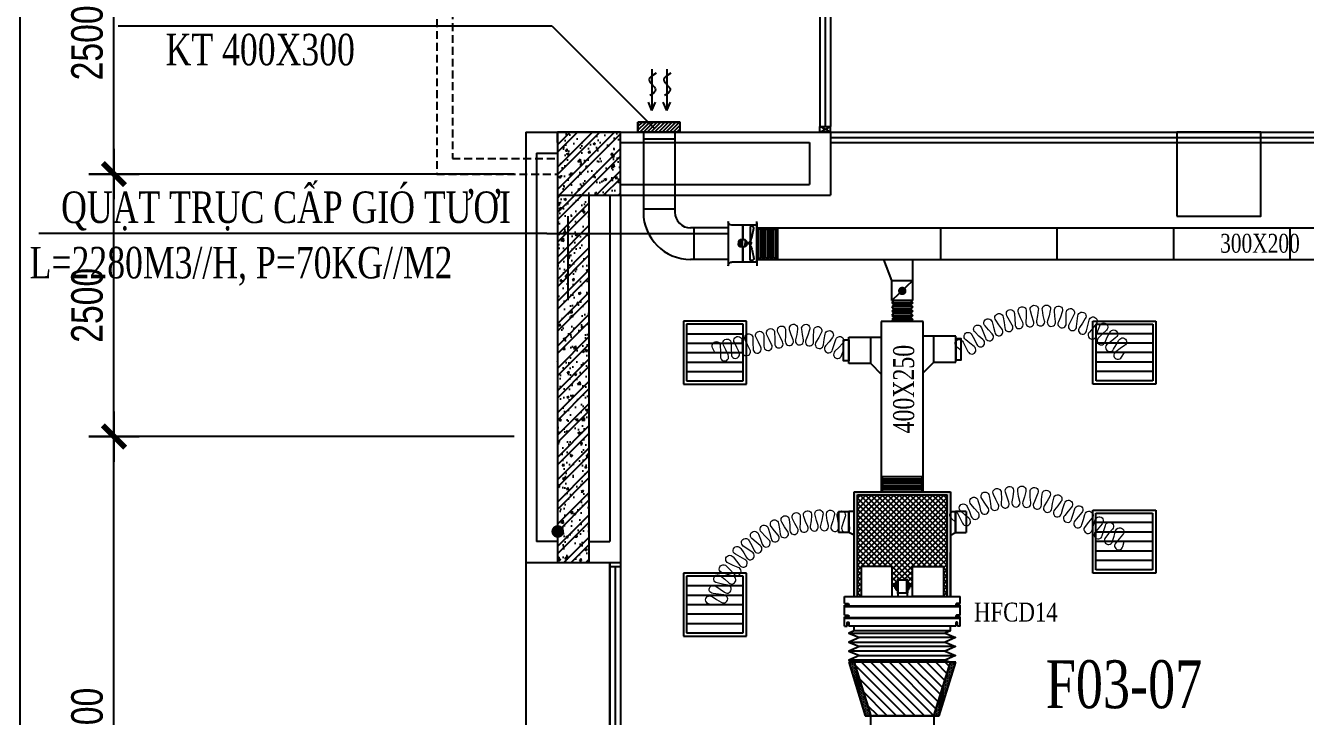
# Model space of a CAD drawing. Header units: metres. Extents: x 352651 to 1421851, y -87441 to -24441.
# Drawn here: x 540112 to 552302, y -61741 to -55160 of the extents above; entities that cross this region are included whole.
import ezdxf
from ezdxf.enums import TextEntityAlignment as Align

# ---------------------------------------------------------------- set-up
doc = ezdxf.new("R2010")
doc.units = ezdxf.units.M
doc.header["$LTSCALE"] = 300
doc.header["$MEASUREMENT"] = 0
doc.header["$PDMODE"] = 2
doc.linetypes.add('DASHED2', pattern=[0.375, 0.25, -0.125])
doc.layers.get('0').update_dxf_attribs({"linetype": 'CONTINUOUS'})
doc.layers.get('Defpoints').update_dxf_attribs({"linetype": 'CONTINUOUS'})
for name, color, linetype in [('100', 2, 'CONTINUOUS'), ('bat noi mem', 4, 'CONTINUOUS'), ('CUA', 8, 'CONTINUOUS'), ('CUAGIO', 2, 'CONTINUOUS'), ('dien', 2, 'CONTINUOUS'), ('DIM', 1, 'CONTINUOUS'), ('HATCH', 145, 'CONTINUOUS'), ('KHUAT', 8, 'DASHED2'), ('KT', 1, 'CONTINUOUS'), ('NOITHAT', 145, 'CONTINUOUS'), ('THAY', 9, 'CONTINUOUS'), ('thiet bi', 11, 'CONTINUOUS'), ('TUONG', 7, 'CONTINUOUS'), ('vach', 6, 'CONTINUOUS')]:
    doc.layers.add(name, color=color, linetype=linetype)
doc.layers.add('noi mem', color=5, linetype='BATTING', lineweight=0)
doc.styles.add('20', font='vntimeh.shx', dxfattribs={"width": 0.75, "bigfont": 'vns.shx'})
doc.styles.add('CHUKICHTHUOC', font='vnshx.shx', dxfattribs={"width": 0.8, "height": 300, "bigfont": '@extfont2.shx'})
doc.styles.add('PHU', font='vntimeh.shx', dxfattribs={"width": 0.8})
doc.styles.add('ROMANS', font='romans.shx', dxfattribs={"width": 0.75, "bigfont": 'romancvn.shx'})
doc.styles.add('VNCC-RMD', font='vntimeh.shx', dxfattribs={"width": 0.75, "height": 300, "bigfont": 'vns.shx'})
doc.linetypes.add('BATTING', pattern='A,0.0001,-0.1,[134,ltypeshp.shx,S=0.1,R=0,X=-0.1,Y=0],-0.2,[134,ltypeshp.shx,S=0.1,R=180,X=0.1,Y=0],-0.1', length=0.4001)
doc.dimstyles.new('150', dxfattribs={"dimscale": 150, "dimtxt": 2, "dimasz": 0.1, "dimexe": 1, "dimexo": 0, "dimgap": 0.7, "dimtad": 1, "dimdec": 0, "dimzin": 0, "dimdsep": 46, "dimtxsty": 'CHUKICHTHUOC', "dimblk": 'ARR', "dimcen": 0, "dimdle": 1, "dimclrd": 3, "dimclre": 3, "dimclrt": 3, "dimadec": 0, "dimazin": 0, "dimtfac": 1, "dimtdec": 0, "dimtix": 1, "dimtmove": 2, "dimatfit": 3, "dimldrblk": 'ARR', "dimfxl": 1, "dimtolj": 1, "dimtzin": 0, "dimarcsym": 0})
pattern_1 = [(180, (1104130.694, -3778.461), (-6.25, 12.5), [0, -12.5])]

# ---------------------------------------------------------------- blocks, each defined once
blk = doc.blocks.new('ARR')
at = {"color": 1}
for p, q in [((0, -16), (0, 16)), ((-16, 0), (16, 0))]:
    blk.add_line(p, q, dxfattribs=at)
at = {"color": 3, "const_width": 3.6}
blk.add_lwpolyline([(-7.07, -7.07), (7.07, 7.07)], dxfattribs=at)
blk = doc.blocks.new('*D73')
at = {"layer": 'Defpoints', "color": 0, "ltscale": 1.5, "transparency": 16777216}
for p in [(540060, -34575), (544764, -34575), (544764, -75575)]:
    blk.add_point(p, dxfattribs=at)
at = {"layer": 'DIM', "color": 3, "lineweight": -2, "ltscale": 1.5, "transparency": 16777216}
for p, q in [((544764, -34575), (539910, -34575)), ((540060, -75560), (540060, -34590)), ((544764, -75575), (539910, -75575))]:
    blk.add_line(p, q, dxfattribs=at)
at = {"layer": 'DIM', "color": 3, "lineweight": -2, "ltscale": 1.5, "transparency": 16777216, "xscale": 15, "yscale": 15, "zscale": 15}
for p, rotation in [((540060, -34575), 90), ((540060, -75575), 270)]:
    blk.add_blockref('ARR', p, dxfattribs=dict(at, rotation=rotation))
at = {"layer": 'DIM', "color": 3, "ltscale": 1.5, "transparency": 16777216, "insert": (539623, -55382), "char_height": 300, "attachment_point": 5, "rotation": 90, "style": 'CHUKICHTHUOC'}
blk.add_mtext('\\A1;41000', dxfattribs=at)
blk = doc.blocks.new('*D86')
at = {"layer": 'Defpoints', "color": 0, "ltscale": 1.5, "transparency": 16777216}
for p in [(540953, -54075), (544764, -54075), (544764, -56575)]:
    blk.add_point(p, dxfattribs=at)
at = {"layer": 'DIM', "color": 3, "lineweight": -2, "ltscale": 1.5, "transparency": 16777216}
for p, q in [((544764, -54075), (540803, -54075)), ((540953, -56560), (540953, -54090)), ((544764, -56575), (540803, -56575))]:
    blk.add_line(p, q, dxfattribs=at)
at = {"layer": 'DIM', "color": 3, "lineweight": -2, "ltscale": 1.5, "transparency": 16777216, "xscale": 15, "yscale": 15, "zscale": 15}
for p, rotation in [((540953, -54075), 90), ((540953, -56575), 270)]:
    blk.add_blockref('ARR', p, dxfattribs=dict(at, rotation=rotation))
at = {"layer": 'DIM', "color": 3, "ltscale": 1.5, "transparency": 16777216, "insert": (540698, -55325), "char_height": 300, "attachment_point": 5, "rotation": 90, "style": 'CHUKICHTHUOC'}
blk.add_mtext('\\A1;2500', dxfattribs=at)
blk = doc.blocks.new('*D88')
at = {"layer": 'Defpoints', "color": 0, "ltscale": 1.5, "transparency": 16777216}
for p in [(540953, -59075), (544764, -59075), (544764, -64575)]:
    blk.add_point(p, dxfattribs=at)
at = {"layer": 'DIM', "color": 3, "lineweight": -2, "ltscale": 1.5, "transparency": 16777216}
for p, q in [((544764, -59075), (540803, -59075)), ((540953, -64560), (540953, -59090)), ((544764, -64575), (540803, -64575))]:
    blk.add_line(p, q, dxfattribs=at)
at = {"layer": 'DIM', "color": 3, "lineweight": -2, "ltscale": 1.5, "transparency": 16777216, "xscale": 15, "yscale": 15, "zscale": 15}
for p, rotation in [((540953, -59075), 90), ((540953, -64575), 270)]:
    blk.add_blockref('ARR', p, dxfattribs=dict(at, rotation=rotation))
at = {"layer": 'DIM', "color": 3, "ltscale": 1.5, "transparency": 16777216, "insert": (540698, -61825), "char_height": 300, "attachment_point": 5, "rotation": 90, "style": 'CHUKICHTHUOC'}
blk.add_mtext('\\A1;5500', dxfattribs=at)
blk = doc.blocks.new('*D89')
at = {"layer": 'Defpoints', "color": 0, "ltscale": 1.5, "transparency": 16777216}
for p in [(540953, -56575), (544764, -56575), (544764, -59075)]:
    blk.add_point(p, dxfattribs=at)
at = {"layer": 'DIM', "color": 3, "lineweight": -2, "ltscale": 1.5, "transparency": 16777216}
for p, q in [((544764, -56575), (540803, -56575)), ((540953, -59060), (540953, -56590)), ((544764, -59075), (540803, -59075))]:
    blk.add_line(p, q, dxfattribs=at)
at = {"layer": 'DIM', "color": 3, "lineweight": -2, "ltscale": 1.5, "transparency": 16777216, "xscale": 15, "yscale": 15, "zscale": 15}
for p, rotation in [((540953, -56575), 90), ((540953, -59075), 270)]:
    blk.add_blockref('ARR', p, dxfattribs=dict(at, rotation=rotation))
at = {"layer": 'DIM', "color": 3, "ltscale": 1.5, "transparency": 16777216, "insert": (540698, -57825), "char_height": 300, "attachment_point": 5, "rotation": 90, "style": 'CHUKICHTHUOC'}
blk.add_mtext('\\A1;2500', dxfattribs=at)
blk = doc.blocks.new('cot1')
at = {"layer": 'vach'}
blk.add_lwpolyline([(-400, -400), (400, -400), (400, 400), (-400, 400)], close=True, dxfattribs=at)
blk = doc.blocks.new('SAG')
at = {"layer": 'CUAGIO'}
for p, q in [((-300, 300), (-300, -300)), ((300, 300), (-300, 300)), ((300, -300), (300, 300)), ((-300, -300), (300, -300))]:
    blk.add_line(p, q, dxfattribs=at)
at = {"layer": 'CUAGIO', "color": 8}
for p, q in [((-270, 270), (-270, -270)), ((270, 270), (-270, 270)), ((-180, -270), (-180, 270)), ((-90, -270), (-90, 270)), ((0, -270), (0, 270)), ((90, -270), (90, 270)), ((180, -270), (180, 270)), ((270, -270), (270, 270)), ((-270, -270), (270, -270))]:
    blk.add_line(p, q, dxfattribs=at)
blk = doc.blocks.new('bac noi mem')
at = {"layer": 'bat noi mem'}
for p, q in [((493887, -64673), (493867, -64693)), ((494067, -64693), (493867, -64693)), ((493867, -64693), (493887, -64713)), ((493887, -64713), (493867, -64733)), ((494047, -64673), (493887, -64673)), ((494047, -64713), (493887, -64713)), ((494047, -64673), (494067, -64693)), ((494067, -64693), (494047, -64713)), ((494047, -64713), (494067, -64733)), ((494067, -64733), (493867, -64733)), ((493867, -64733), (493887, -64753)), ((493887, -64753), (493867, -64773)), ((494067, -64773), (493867, -64773)), ((493867, -64773), (493887, -64793)), ((493887, -64793), (493867, -64813)), ((494067, -64813), (493867, -64813)), ((493867, -64813), (493887, -64833)), ((493887, -64833), (493867, -64853)), ((494047, -64753), (493887, -64753)), ((494047, -64793), (493887, -64793)), ((494047, -64833), (493887, -64833)), ((494067, -64733), (494047, -64753)), ((494047, -64753), (494067, -64773)), ((494067, -64773), (494047, -64793)), ((494047, -64793), (494067, -64813)), ((494067, -64813), (494047, -64833)), ((494047, -64833), (494067, -64853)), ((494067, -64853), (493867, -64853)), ((493867, -64853), (493887, -64873)), ((494047, -64873), (493887, -64873)), ((494067, -64853), (494047, -64873))]:
    blk.add_line(p, q, dxfattribs=at)
blk = doc.blocks.new('Quat thong gio 2')
at = {"layer": 'CUAGIO', "color": 2}
for p, q in [((604439, -54339), (604439, -54304)), ((604439, -54689), (604439, -54339)), ((604439, -54339), (604676, -54339)), ((604504, -54352), (604504, -54499)), ((604574, -54339), (604574, -54478)), ((604576, -54339), (604576, -54478)), ((604711, -54304), (604711, -54724)), ((604711, -54304), (604711, -54304)), ((604504, -54486), (604497, -54486)), ((604500, -54486), (604500, -54499)), ((604535, -54494), (604551, -54479)), ((604551, -54479), (604551, -54511)), ((604551, -54479), (604598, -54479)), ((604575, -54543), (604575, -54479)), ((604598, -54479), (604598, -54543)), ((604493, -54499), (604493, -54511)), ((604493, -54499), (604512, -54499)), ((604493, -54523), (604493, -54511)), ((604493, -54523), (604512, -54523)), ((604504, -54536), (604497, -54536)), ((604500, -54536), (604500, -54523)), ((604504, -54670), (604504, -54523)), ((604512, -54499), (604512, -54511)), ((604512, -54506), (604535, -54506)), ((604512, -54523), (604512, -54511)), ((604512, -54516), (604535, -54516)), ((604535, -54494), (604535, -54511)), ((604535, -54528), (604535, -54511)), ((604535, -54528), (604551, -54543)), ((604551, -54543), (604551, -54511)), ((604551, -54543), (604598, -54543)), ((604574, -54543), (604574, -54689)), ((604576, -54543), (604576, -54689)), ((604613, -54494), (604613, -54511)), ((604613, -54528), (604613, -54511)), ((604439, -54689), (604676, -54689)), ((604439, -54689), (604439, -54724)), ((604711, -54724), (604711, -54724))]:
    blk.add_line(p, q, dxfattribs=at)
at = {"layer": 'CUAGIO', "color": 2, "const_width": 1}
for points in [[(604439, -54304), (604439, -54339)], [(604439, -54724), (604439, -54689)]]:
    blk.add_lwpolyline(points, dxfattribs=at)
for points in [[(604711, -54304), (604711, -54304, -0.414214), (604676, -54339), (604439, -54339)], [(604711, -54724), (604711, -54724, 0.414214), (604676, -54689), (604439, -54689)]]:
    blk.add_lwpolyline(points, format="xyb", dxfattribs=at)
at = {"layer": 'CUAGIO', "color": 2}
for points in [[(604497, -54486, -0.067078), (604469, -54367, -0.673836), (604504, -54352)], [(604497, -54536, 0.067078), (604469, -54655, 0.673836), (604504, -54670)]]:
    blk.add_lwpolyline(points, format="xyb", dxfattribs=at)
for centre, radius, start, end in [((604676, -54304), 35, 270, 0), ((604575, -54478), 1.5, 213.5573, 326.4427), ((604598, -54494), 15, 0, 90), ((604575, -54544), 1.5, 33.5573, 146.4427), ((604598, -54528), 15, 270, 0), ((604676, -54724), 35, 0, 90)]:
    blk.add_arc(centre, radius, start, end, dxfattribs=at)

msp = doc.modelspace()

# ---------------------------------------------------------------- hatches: boundary and pattern name
at = {"layer": 'CUAGIO'}
h = msp.add_hatch(dxfattribs=at)
h.set_pattern_fill('DOTS', color=2, scale=200, style=0)
h.set_pattern_definition([(0, (-50074.959, -30063.044), (6.25, 12.5), [0, -12.5])])
h.paths.add_polyline_path([(548889.9, -59630.5), (548889.9, -60600.5), (548919.9, -60600.5), (548919.9, -59600.5), (548003.9, -59600.5), (548003.9, -60600.5), (548033.9, -60600.5), (548033.9, -59630.5)])
at = {"layer": 'CUAGIO', "ltscale": 1.5}
h = msp.add_hatch(dxfattribs=at)
h.set_pattern_fill('ANSI37', color=9, scale=300, style=0)
h.set_pattern_definition([(45, (-2660, 0), (-26.5165043, 26.5165043), []), (135, (-2660, 0), (-26.5165043, -26.5165043), [])])
h.paths.add_polyline_path([(548365.1, -60314.5), (548365.1, -60501.9), (548394.5, -60501.9), (548394.5, -60481.7), (548405, -60481.7), (548405, -60466), (548414.9, -60466), (548414.9, -60441, -1), (548421.4, -60438.9), (548503.8, -60438.9, -1), (548510.3, -60441), (548510.3, -60466), (548520.2, -60466), (548520.2, -60481.7), (548530.7, -60481.7), (548530.7, -60501.9), (548560.1, -60501.9), (548560.1, -60314.5), (548855.1, -60314.5), (548855.1, -60600.5), (548889.9, -60600.5), (548889.9, -59630.5), (548033.9, -59630.5), (548033.9, -60600.5), (548070.1, -60600.5), (548070.1, -60314.5)])
at = {"layer": 'CUAGIO'}
h = msp.add_hatch(dxfattribs=at)
h.set_pattern_fill('DOTS', color=2, scale=200, angle=180, style=0)
h.set_pattern_definition(pattern_1)
h.paths.add_polyline_path([(548161.9, -61735.5), (548109.6, -61735.5), (547951.6, -61225.5), (548003.9, -61225.5)])
h = msp.add_hatch(dxfattribs=at)
h.set_pattern_fill('ANSI31', color=2, scale=500, angle=180, style=0)
h.set_pattern_definition([(135, (1104130.694, -3778.46), (44.194174, 44.194174), [])])
h.paths.add_polyline_path([(548003.9, -61225.5), (548161.9, -61735.5), (548761.9, -61735.5), (548919.9, -61225.5)])
h = msp.add_hatch(dxfattribs=at)
h.set_pattern_fill('DOTS', color=2, scale=200, angle=180, style=0)
h.set_pattern_definition(pattern_1)
h.paths.add_polyline_path([(548814.2, -61735.5), (548761.9, -61735.5), (548919.9, -61225.5), (548972.2, -61225.5)])
at = {"layer": 'dien'}
h = msp.add_hatch(dxfattribs=at)
h.set_pattern_fill('ANSI31', color=256, scale=200, style=0)
h.set_pattern_definition([(45, (-184410, -63000), (-17.6776695, 17.6776695), [])])
h.paths.add_polyline_path([(545943.6, -56079.8), (546343.6, -56079.8), (546343.6, -56175.5), (545943.6, -56175.5)])
edge = h.paths.add_edge_path(flags=17)
edge.add_line((546343.6, -56079.8), (545943.6, -56079.8))
at = {"layer": 'NOITHAT', "linetype": 'Continuous'}
h = msp.add_hatch(dxfattribs=at)
h.set_pattern_fill('ANSI32,_O', color=256, scale=400)
h.set_pattern_definition([(45, (175579.86, -369466.49), (-106.066017, 106.066017), []), (45, (175650.57, -369466.49), (-106.066017, 106.066017), [])])
h.paths.add_polyline_path([(545477.2, -56575.5), (545477.2, -56175.5), (545177.2, -56175.5), (545177.2, -56575.5)])
h.paths.add_polyline_path([(545777.2, -56575.5), (545777.2, -56175.5), (545477.2, -56175.5), (545477.2, -56575.5)])
h.paths.add_polyline_path([(545477.2, -56575.5), (545477.2, -56775.5), (545777.2, -56775.5), (545777.2, -56575.5)])
h.paths.add_polyline_path([(545477.2, -56775.5), (545477.2, -56575.5), (545177.2, -56575.5), (545177.2, -56775.5)])
h = msp.add_hatch(dxfattribs=at)
h.set_pattern_fill('AR-CONC,_O', color=256, scale=30)
h.set_pattern_definition([(50, (175579.86, -369466.49), (215.178055, -18.82564), [22.5, -247.5]), (355, (175579.86, -369466.49), (-41.6254, 225.65764), [18, -198]), (100.4514, (175597.79, -369468.05), (173.552815, 206.83186), [19.12206, -210.34263]), (46.1842, (175579.86, -369406.49), (320.17231, -49.6557), [33.75, -371.25]), (96.6356, (175606.54, -369410.62), (280.39881, 292.23536), [28.68309, -315.5139]), (351.1842, (175579.86, -369406.5), (280.39858, 292.23558), [27, -297]), (21, (175609.86, -369421.49), (179.072116, -120.78567), [22.5, -247.5]), (326, (175609.86, -369421.49), (72.9946, 217.54501), [18, -198]), (71.4514, (175624.78, -369431.55), (252.06679, 96.75915), [19.12206, -210.34263]), (37.5, (175579.86, -369466.486), (3.647957, 99.868156), [0, -195.6, 0, -201, 0, -198.75]), (7.5, (175579.86, -369466.49), (78.920861, 118.323514), [0, -114.6, 0, -191.1, 0, -75.75]), (327.5, (175512.96, -369466.486), (160.146731, -6.766462), [0, -75, 0, -234, 0, -310.5]), (317.5, (175482.96, -369466.49), (174.95585, 30.031495), [0, -97.5, 0, -155.4, 0, -220.5])])
h.paths.add_polyline_path([(545477.2, -56575.5), (545477.2, -56175.5), (545177.2, -56175.5), (545177.2, -56575.5)])
h.paths.add_polyline_path([(545777.2, -56575.5), (545777.2, -56175.5), (545477.2, -56175.5), (545477.2, -56575.5)])
h.paths.add_polyline_path([(545477.2, -56575.5), (545477.2, -56775.5), (545777.2, -56775.5), (545777.2, -56575.5)])
h.paths.add_polyline_path([(545477.2, -56775.5), (545477.2, -56575.5), (545177.2, -56575.5), (545177.2, -56775.5)])
h = msp.add_hatch(dxfattribs=at)
h.set_pattern_fill('ANSI32,_O', color=256, scale=400)
h.set_pattern_definition([(45, (-107669.58, -347466.49), (-106.066017, 106.066017), []), (45, (-107598.86, -347466.49), (-106.066017, 106.066017), [])])
h.paths.add_polyline_path([(545477.2, -56775.5), (545177.2, -56775.5), (545177.2, -58328.4), (545477.2, -58328.4)])
h.paths.add_polyline_path([(545477.2, -58328.4), (545177.2, -58328.4), (545177.2, -59075.5), (545477.2, -59075.5)])
h.paths.add_polyline_path([(545477.2, -59075.5), (545177.2, -59075.5), (545177.2, -60275.5), (545477.2, -60275.5)])
h = msp.add_hatch(dxfattribs=at)
h.set_pattern_fill('AR-CONC,_O', color=256, scale=30)
h.set_pattern_definition([(50, (-107669.58, -347466.49), (215.178055, -18.82564), [22.5, -247.5]), (355, (-107669.58, -347466.49), (-41.6254, 225.65764), [18, -198]), (100.4514, (-107651.64, -347468.05), (173.552815, 206.83186), [19.12206, -210.342634]), (46.1842, (-107669.58, -347406.49), (320.17231, -49.6557), [33.75, -371.25]), (96.6356, (-107642.9, -347410.62), (280.39881, 292.23536), [28.68309, -315.5139]), (351.1842, (-107669.58, -347406.5), (280.39858, 292.23558), [27, -297]), (21, (-107639.58, -347421.49), (179.072116, -120.785667), [22.5, -247.5]), (326, (-107639.58, -347421.49), (72.9946, 217.545014), [18, -198]), (71.4514, (-107624.65, -347431.55), (252.06679, 96.75915), [19.12206, -210.342634]), (37.5, (-107669.576, -347466.486), (3.647957, 99.868156), [0, -195.6, 0, -201, 0, -198.75]), (7.5, (-107669.58, -347466.49), (78.920861, 118.323514), [0, -114.6, 0, -191.1, 0, -75.75]), (327.5, (-107736.476, -347466.486), (160.146731, -6.7664615), [0, -75, 0, -234, 0, -310.5]), (317.5, (-107766.48, -347466.49), (174.95585, 30.031495), [0, -97.5, 0, -155.4, 0, -220.5])])
h.paths.add_polyline_path([(545477.2, -56775.5), (545177.2, -56775.5), (545177.2, -57299.9, -0.5724516), (545221.9, -57326.1, -0.5724516), (545177.2, -57352.3), (545177.2, -58328.4), (545477.2, -58328.4)])
h.paths.add_polyline_path([(545477.2, -58328.4), (545177.2, -58328.4), (545177.2, -59075.5), (545477.2, -59075.5)])
h.paths.add_polyline_path([(545477.2, -59075.5), (545177.2, -59075.5), (545177.2, -60275.5), (545477.2, -60275.5)])

# ---------------------------------------------------------------- linework, layer by layer
at = {"layer": '100', "color": 3}
for p, q in [((540992.1, -55163.7), (545124.5, -55163.7)), ((545124.5, -55163.7), (546100.4, -56139.6))]:
    msp.add_line(p, q, dxfattribs=at)
at = {"layer": 'bat noi mem'}
for p, q in [((547076.8, -57387.9), (547076.8, -57088.3)), ((547096.8, -57088.3), (547076.8, -57108.3)), ((547096.8, -57387.9), (547096.8, -57088.3)), ((547116.8, -57108.3), (547096.8, -57088.3)), ((547136.8, -57088.3), (547116.8, -57108.3)), ((547116.8, -57367.9), (547116.8, -57108.3)), ((547136.8, -57387.9), (547136.8, -57088.3)), ((547156.8, -57108.3), (547136.8, -57088.3)), ((547176.8, -57088.3), (547156.8, -57108.3)), ((547156.8, -57367.9), (547156.8, -57108.3)), ((547176.8, -57387.9), (547176.8, -57088.3)), ((547196.8, -57108.3), (547176.8, -57088.3)), ((547216.8, -57088.3), (547196.8, -57108.3)), ((547196.8, -57367.9), (547196.8, -57108.3)), ((547216.8, -57387.9), (547216.8, -57088.3)), ((547236.8, -57108.3), (547216.8, -57088.3)), ((547256.8, -57088.3), (547236.8, -57108.3)), ((547236.8, -57367.9), (547236.8, -57108.3)), ((547256.8, -57387.9), (547256.8, -57088.3)), ((547276.8, -57108.3), (547256.8, -57088.3)), ((547276.8, -57387.9), (547276.8, -57087.9)), ((547096.8, -57387.9), (547076.8, -57367.9)), ((547116.8, -57367.9), (547096.8, -57387.9)), ((547136.8, -57387.9), (547116.8, -57367.9)), ((547156.8, -57367.9), (547136.8, -57387.9)), ((547176.8, -57387.9), (547156.8, -57367.9)), ((547196.8, -57367.9), (547176.8, -57387.9)), ((547216.8, -57387.9), (547196.8, -57367.9)), ((547236.8, -57367.9), (547216.8, -57387.9)), ((547256.8, -57387.9), (547236.8, -57367.9)), ((547276.8, -57367.9), (547256.8, -57387.9)), ((548661.9, -59460.5), (548261.9, -59460.5)), ((548261.9, -59460.5), (548281.9, -59480.5)), ((548281.9, -59480.5), (548261.9, -59500.5)), ((548641.9, -59480.5), (548281.9, -59480.5)), ((548661.9, -59460.5), (548641.9, -59480.5)), ((548641.9, -59480.5), (548661.9, -59500.5)), ((548661.9, -59500.5), (548261.9, -59500.5)), ((548261.9, -59500.5), (548281.9, -59520.5)), ((548281.9, -59520.5), (548261.9, -59540.5)), ((548661.9, -59540.5), (548261.9, -59540.5)), ((548261.9, -59540.5), (548281.9, -59560.5)), ((548281.9, -59560.5), (548261.9, -59580.5)), ((548661.9, -59580.5), (548261.9, -59580.5)), ((548261.9, -59580.5), (548281.9, -59600.5)), ((548641.9, -59520.5), (548281.9, -59520.5)), ((548641.9, -59560.5), (548281.9, -59560.5)), ((548641.9, -59600.5), (548281.9, -59600.5)), ((548661.9, -59500.5), (548641.9, -59520.5)), ((548641.9, -59520.5), (548661.9, -59540.5)), ((548661.9, -59540.5), (548641.9, -59560.5)), ((548641.9, -59560.5), (548661.9, -59580.5)), ((548661.9, -59580.5), (548641.9, -59600.5)), ((547953.9, -60946.9), (548869.9, -60946.9)), ((547953.9, -61032.6), (548869.9, -61032.6)), ((548969.9, -60989.8), (548053.9, -60989.8)), ((548869.9, -61118.4), (547953.9, -61118.4)), ((548969.9, -61075.5), (548053.9, -61075.5)), ((548053.9, -61161.2), (548969.9, -61161.2)), ((548869.9, -61204.1), (547953.9, -61204.1)), ((548919.9, -61225.5), (548003.9, -61225.5))]:
    msp.add_line(p, q, dxfattribs=at)
for points in [[(548003.9, -60925.5), (547953.9, -60946.9), (548053.9, -60989.8), (547953.9, -61032.6), (548053.9, -61075.5), (547953.9, -61118.4), (548053.9, -61161.2), (547953.9, -61204.1), (548003.9, -61225.5)], [(548919.9, -60925.5), (548869.9, -60946.9), (548969.9, -60989.8), (548869.9, -61032.6), (548969.9, -61075.5), (548869.9, -61118.4), (548969.9, -61161.2), (548869.9, -61204.1), (548919.9, -61225.5)]]:
    msp.add_lwpolyline(points, dxfattribs=at)
at = {"layer": 'CUA', "linetype": 'Continuous'}
for p, q in [((547777.2, -48928.3), (547777.2, -56122.7)), ((547677.2, -49028.3), (547677.2, -56122.7)), ((547727.2, -49028.3), (547727.2, -56122.7)), ((547777.2, -56175.5), (556577.2, -56175.5)), ((547777.2, -56225.5), (556577.2, -56225.5)), ((547777.2, -56275.5), (556577.2, -56275.5)), ((545677.2, -64275.5), (545677.2, -60275.5)), ((545677.2, -60275.5), (545677.2, -64275.5)), ((545727.2, -60315.5), (545727.2, -64235.5)), ((545777.2, -60275.5), (545777.2, -64275.5))]:
    msp.add_line(p, q, dxfattribs=at)
at = {"layer": 'CUA'}
for p, q in [((547677.2, -56122.7), (547776.8, -56122.7)), ((547776.8, -56175.5), (547677.2, -56122.7)), ((547677.2, -56175.5), (547776.8, -56122.7)), ((547677.2, -56175.5), (547677.2, -56122.7)), ((547776.8, -56175.5), (547677.2, -56175.5)), ((547776.8, -56175.5), (547776.8, -56122.7))]:
    msp.add_line(p, q, dxfattribs=at)
at = {"layer": 'CUA', "linetype": 'Continuous'}
msp.add_lwpolyline([(545777.2, -60275.5), (545777.2, -60315.5), (545677.2, -60315.5), (545677.2, -60275.5)], close=True, dxfattribs=at)
at = {"layer": 'CUAGIO', "color": 6, "ltscale": 100}
for p, q in [((546077.8, -55575), (546077.8, -55970)), ((546217.8, -55575), (546217.8, -55970)), ((546077.8, -55970), (546043.1, -55888.6)), ((546077.8, -55970), (546112.6, -55888.6)), ((546217.8, -55970), (546183.1, -55888.6)), ((546217.8, -55970), (546252.6, -55888.6))]:
    msp.add_line(p, q, dxfattribs=at)
at = {"layer": 'CUAGIO'}
for p, q in [((546343.6, -56079.8), (545943.6, -56079.8)), ((545943.6, -56079.8), (545943.6, -56175.5)), ((545943.6, -56175.5), (546343.6, -56175.5)), ((545995.6, -56177.8), (545995.6, -56175.5)), ((545995.6, -56177.8), (545995.6, -56238.5)), ((546295.6, -56177.8), (546295.6, -56175.5)), ((546295.6, -56177.8), (546295.6, -56238.5)), ((546343.6, -56079.8), (546343.6, -56175.5)), ((545995.6, -56238.5), (546295.6, -56238.5)), ((545995.6, -56238.5), (545995.6, -56937.9)), ((546295.6, -56238.5), (546295.6, -56937.9)), ((546295.6, -56907.9), (545995.6, -56907.9)), ((547076.8, -57037.9), (547076.8, -57437.9)), ((546804.8, -57087.9), (546445.6, -57087.9)), ((546475.6, -57087.9), (546475.6, -57387.9)), ((547076.8, -57387.9), (547076.8, -57087.9)), ((547076.8, -57087.9), (556597.9, -57087.9)), ((548827.9, -57387.9), (548827.9, -57087.9)), ((549937.9, -57387.9), (549937.9, -57087.9)), ((551047.9, -57387.9), (551047.9, -57087.9)), ((552157.9, -57387.9), (552157.9, -57087.9)), ((546804.8, -57387.9), (546445.6, -57387.9)), ((547076.8, -57387.9), (557988.3, -57387.9)), ((548361.9, -57587.9), (548286.9, -57387.9)), ((548561.9, -57780.5), (548561.9, -57387.9)), ((548361.9, -57780.5), (548361.9, -57587.9)), ((548361.9, -57587.9), (548561.9, -57587.9)), ((548561.9, -57587.9), (548361.9, -57780.5)), ((548361.9, -57587.9), (548561.9, -57587.9)), ((548561.9, -57780.5), (548361.9, -57780.5)), ((548261.9, -57980.5), (548261.9, -59600.5)), ((548661.9, -57980.5), (548261.9, -57980.5)), ((548661.9, -59600.5), (548661.9, -57980.5)), ((547951.9, -58380), (547951.9, -58130)), ((547951.9, -58130), (548261.9, -58130)), ((547961.9, -58130), (548261.9, -58130)), ((548161.9, -58380), (548161.9, -58130)), ((548161.9, -58380), (548161.9, -58130)), ((548961.8, -58117.9), (548661.9, -58117.9)), ((548971.8, -58117.9), (548661.9, -58117.9)), ((548761.9, -58367.9), (548761.9, -58117.9)), ((548761.9, -58367.9), (548761.9, -58117.9)), ((548971.8, -58367.9), (548971.8, -58117.9)), ((548161.9, -58380), (547951.9, -58380)), ((548161.9, -58380), (547961.9, -58380)), ((548161.9, -58380), (548261.9, -58480)), ((548161.9, -58380), (548261.9, -58480)), ((548761.9, -58367.9), (548661.9, -58467.9)), ((548761.9, -58367.9), (548661.9, -58467.9)), ((548761.9, -58367.9), (548961.8, -58367.9)), ((548761.9, -58367.9), (548971.8, -58367.9)), ((548033.9, -60600.5), (548033.9, -59630.5)), ((548889.9, -60600.5), (548889.9, -59630.5)), ((547854.2, -59789.8), (547854.2, -59989.8)), ((547953.9, -59989.8), (547953.9, -59789.8)), ((547953.9, -59789.8), (547953.9, -59989.8)), ((547953.9, -59789.8), (547953.9, -59989.8)), ((547953.9, -59989.8), (547953.9, -59789.8)), ((548969.9, -59789.8), (548969.9, -59989.8)), ((548969.9, -59789.8), (548969.9, -59989.8)), ((548969.9, -59789.8), (548969.9, -59989.8)), ((548969.9, -59989.8), (548969.9, -59789.8)), ((549069.6, -59789.8), (549069.6, -59989.8)), ((547953.9, -59989.8), (547854.2, -59989.8)), ((548969.9, -59989.8), (549069.6, -59989.8)), ((548919.9, -60600.5), (548919.9, -60179.1))]:
    msp.add_line(p, q, dxfattribs=at)
at = {"layer": 'CUAGIO', "color": 3}
for q in [(540236.5, -57141.7), (546804.8, -57141.7)]:
    msp.add_line((545077.2, -57141.7), q, dxfattribs=at)
at = {"layer": 'CUAGIO', "color": 2}
for p, q in [((548003.9, -60600.5), (548003.9, -59600.5)), ((548003.9, -59600.5), (548919.9, -59600.5)), ((548919.9, -59600.5), (548919.9, -60600.5)), ((548033.9, -59630.5), (548889.9, -59630.5)), ((548972.2, -61225.5), (547951.6, -61225.5)), ((548919.9, -61225.5), (548972.2, -61225.5)), ((548109.6, -61735.5), (548161.9, -61735.5)), ((548746.4, -61735.5), (548177.4, -61735.5)), ((548761.9, -61735.5), (548814.2, -61735.5))]:
    msp.add_line(p, q, dxfattribs=at)
at = {"layer": 'CUAGIO', "const_width": 40}
msp.add_lwpolyline([(548481.9, -57687.9, -1), (548441.9, -57687.9, -1)], format="xyb", close=True, dxfattribs=at)
at = {"layer": 'CUAGIO'}
for points in [[(548971.8, -58342.9), (549021.8, -58342.9), (549021.8, -58142.9), (548971.8, -58142.9)], [(547951.9, -58355), (547901.9, -58355), (547901.9, -58155), (547951.9, -58155)], [(548761.9, -61935.5), (548161.9, -61935.5), (548161.9, -61735.5), (548761.9, -61735.5)]]:
    msp.add_lwpolyline(points, close=True, dxfattribs=at)
for points in [[(547854.2, -59789.8), (547953.9, -59789.8)], [(548003.9, -59789.8), (547953.9, -59789.8)], [(548003.9, -59789.8), (547953.9, -59789.8)], [(548003.9, -59789.8), (547953.9, -59789.8)], [(548919.9, -59789.8), (548969.9, -59789.8)], [(548919.9, -59789.8), (548969.9, -59789.8)], [(548919.9, -59789.8), (548969.9, -59789.8)], [(549069.6, -59789.8), (548969.9, -59789.8)], [(548003.9, -60015), (547953.9, -59989.8)], [(548919.9, -60015), (548969.9, -59989.8)], [(547951.6, -61225.5), (548109.6, -61735.5)], [(548761.9, -61735.5), (548919.9, -61225.5), (548003.9, -61225.5), (548161.9, -61735.5)], [(548814.2, -61735.5), (548972.2, -61225.5)]]:
    msp.add_lwpolyline(points, dxfattribs=at)
for radius in [450, 150]:
    msp.add_arc((546445.6, -56937.9), radius, 180, 270, dxfattribs=at)
at = {"layer": 'CUAGIO', "color": 9, "ltscale": 100}
for points in [[(546117.8, -55613), (546050.3, -55678.5), (546112.3, -55771), (546058.3, -55827)], [(546257.8, -55613), (546190.3, -55678.5), (546252.3, -55771), (546198.3, -55827)]]:
    msp.add_spline(points, degree=3, dxfattribs=at)
at = {"layer": 'dien'}
msp.add_lwpolyline([(545943.6, -56079.8), (546343.6, -56079.8), (546343.6, -56175.5), (545943.6, -56175.5)], close=True, dxfattribs=at)
at = {"layer": 'HATCH', "linetype": 'Continuous', "const_width": 60}
msp.add_lwpolyline([(545150, -59979.5, 1), (545210, -59979.5, 1)], format="xyb", close=True, dxfattribs=at)
at = {"layer": 'KHUAT'}
for p, q in [((544027.2, -48575.5), (544027.2, -56575.5)), ((544177.2, -48725.5), (544177.2, -56425.5)), ((544177.2, -56425.5), (545177.2, -56425.5)), ((544027.2, -56575.5), (545177.2, -56575.5))]:
    msp.add_line(p, q, dxfattribs=at)
at = {"layer": 'noi mem', "linetype": 'ByBlock', "ltscale": 1.5}
for points in [[(549021.8, -58255), (548982.3, -58222.8, -1.3333333), (549040.4, -58175.3), (549064.1, -58220.5), (549087.8, -58265.7, 1.3333333), (549145.9, -58218.2), (549106.4, -58186), (549066.9, -58153.7, -1.3333333), (549125, -58106.3), (549148.7, -58151.4), (549170.8, -58197, 1.3333333), (549230.3, -58151.3), (549192, -58118.2), (549155, -58082.4, -1.3333333), (549216.8, -58040), (549236.9, -58087.2), (549254.1, -58134.9, 1.3333333), (549318.1, -58095.8), (549283.5, -58058.8), (549250.5, -58019.3, -1.3333333), (549316.5, -57983.6), (549331.5, -58032.8), (549343.5, -58082, 1.3333333), (549411.3, -58049.9), (549380.8, -58009.4), (549352.3, -57966.7, -1.3333333), (549421.6, -57938.2), (549431.3, -57988.7), (549438.1, -58038.9, 1.3333333), (549508.9, -58014.1), (549482.8, -57970.6), (549459, -57925.1, -1.3333333), (549531, -57904.2), (549535.3, -57955.4), (549536.6, -58006.1, 1.3333333), (549609.7, -57989), (549588.4, -57943), (549569.5, -57895.2, -1.3333333), (549643.3, -57882), (549642.1, -57933.4), (549638.1, -57983.9, 1.3333333), (549712.6, -57974.6), (549696.3, -57926.6), (549682.6, -57877.1, -1.3333333), (549757.4, -57871.8), (549750.8, -57922.8), (549741.4, -57972.6, 1.3333333), (549816.4, -57971.3), (549805.3, -57921.9), (549796.9, -57871.2, -1.3333333), (549871.9, -57873.9), (549859.9, -57923.8), (549845.3, -57972.3, 1.3333333), (549920, -57979), (549914.2, -57928.7), (549911.3, -57877.4, -1.3333333), (549985.5, -57888), (549968.3, -57936.4), (549948.6, -57983.1, 1.3333333), (550022.2, -57997.7), (550021.8, -57947), (550024.3, -57895.7, -1.3333333), (550097, -57914.2), (550074.7, -57960.5), (550050.2, -58004.8, 1.3333333), (550121.8, -58027.1), (550126.8, -57976.7), (550134.8, -57925.9, -1.3333333), (550205.1, -57952), (550178, -57995.7), (550148.9, -58037.2, 1.3333333), (550217.8, -58067), (550228.1, -58017.4), (550241.4, -57967.7, -1.3333333), (550308.6, -58001.1), (550277, -58041.7), (550243.7, -58079.9, 1.3333333), (550308.9, -58116.8), (550324.5, -58068.6), (550343, -58020.6, -1.3333333), (550406.2, -58061), (550370.5, -58097.9), (550333.3, -58132.3, 1.3333333), (550394.3, -58176), (550414.9, -58129.7), (550438.4, -58084, -1.3333333), (550497, -58130.8), (550457.5, -58163.8), (550416.9, -58194, 1.3333333), (550472.9, -58243.9), (550498.3, -58200.1), (550525.5, -58156.8, -1.3333333), (550579.7, -58208.6), (550537.8, -58237.8), (550495.9, -58266.8, 1.3333333), (550550.1, -58318.7), (550577.2, -58275.5)], [(546677.2, -58275.5), (546655, -58229.4, -1.3333333), (546728, -58212), (546729.1, -58263.1), (546730.1, -58314.3, 1.3333333), (546803.1, -58296.8), (546780.9, -58250.7), (546758.7, -58204.6, -1.3333333), (546831.6, -58187.2), (546832.7, -58238.3), (546833.7, -58289.5, 1.3333333), (546906.7, -58272), (546884.5, -58225.9), (546862.3, -58179.8, -1.3333333), (546935.2, -58162.4), (546936.3, -58213.6), (546937.4, -58264.7, 1.3333333), (547010.3, -58247.3), (546988.1, -58201.2), (546965.9, -58155.1, -1.3333333), (547038.9, -58137.6), (547039.9, -58188.8), (547041, -58239.9, 1.3333333), (547113.9, -58222.5), (547091.7, -58176.4), (547069.5, -58130.3, -1.3333333), (547142.5, -58112.8), (547143.5, -58164), (547144.6, -58215.2, 1.3333333), (547217.6, -58197.7), (547195.4, -58151.6), (547173.2, -58105.5, -1.3333333), (547246.1, -58088.1), (547247.2, -58139.2), (547248.2, -58190.4, 1.3333333), (547321.2, -58172.9), (547299, -58126.8), (547277.2, -58080.3, -1.3333333), (547350.3, -58063.5), (547350.9, -58114.9), (547347.7, -58165.5, 1.3333333), (547421.8, -58154), (547403.5, -58106.8), (547389.1, -58057.1, -1.3333333), (547464, -58051.9), (547456.7, -58103.1), (547445.2, -58152.4, 1.3333333), (547520.2, -58153.3), (547509.9, -58103.7), (547503.9, -58052.4, -1.3333333), (547578.6, -58059.5), (547562.9, -58108.8), (547543.4, -58155.6, 1.3333333), (547617.2, -58168.9), (547615.3, -58118.3), (547617.9, -58066.6, -1.3333333), (547690.4, -58086.1), (547666.8, -58132.1), (547639.8, -58174.9, 1.3333333), (547710.4, -58200.3), (547716.9, -58150.1), (547728, -58099.6, -1.3333333), (547796.2, -58130.7), (547765.4, -58172.2), (547731.7, -58210, 1.3333333), (547797.1, -58246.7), (547811.8, -58198.2), (547829.3, -58150.1, -1.3333333), (547892.7, -58190.1), (547856.9, -58226.6), (547821, -58263.1, 1.3333333), (547884.5, -58303.1), (547901.9, -58255)], [(548969.9, -59889.8), (548931.1, -59856.8, -1.3333333), (548989.8, -59810.1), (549013.2, -59855.4), (549036.5, -59900.7, 1.3333333), (549095.3, -59854.1), (549056.5, -59821.1), (549019, -59785.9, -1.3333333), (549079.8, -59742), (549101.3, -59788.7), (549119.3, -59835.9, 1.3333333), (549182.8, -59796.1), (549148.2, -59759.4), (549115.6, -59719.6, -1.3333333), (549181.6, -59684.1), (549196.9, -59733.2), (549208.4, -59782.4, 1.3333333), (549276.7, -59751.3), (549247.2, -59710.3), (549220.1, -59666.6, -1.3333333), (549290.3, -59640.1), (549298.9, -59690.8), (549303.8, -59741, 1.3333333), (549375.6, -59719.2), (549351.8, -59674.7), (549330.7, -59627.8, -1.3333333), (549403.8, -59610.8), (549405.6, -59662.1), (549403.9, -59712.6, 1.3333333), (549477.9, -59700.5), (549460.2, -59653.2), (549445.5, -59603.9, -1.3333333), (549520.1, -59596.7), (549515.2, -59647.9), (549506.8, -59697.7, 1.3333333), (549581.8, -59695.4), (549570.4, -59646.2), (549562.4, -59595.4, -1.3333333), (549637.3, -59598.1), (549625.7, -59648.1), (549610.8, -59696.4, 1.3333333), (549685.4, -59704), (549680.7, -59653.8), (549679.4, -59602.4, -1.3333333), (549753.3, -59614.9), (549735.2, -59663), (549714.1, -59708.9, 1.3333333), (549787, -59726.3), (549788.9, -59675.8), (549794.4, -59624.7, -1.3333333), (549866.1, -59646.9), (549841.7, -59692.2), (549814.8, -59734.9, 1.3333333), (549884.8, -59761.7), (549893.3, -59712), (549905.5, -59662, -1.3333333), (549973.6, -59693.4), (549943.5, -59735.1), (549911.5, -59774.5, 1.3333333), (549977.7, -59809.7), (549992.4, -59761), (550007.4, -59712.3, -1.3333333), (550073.4, -59747.9), (550041.1, -59787.2), (550008.7, -59826.6, 1.3333333), (550074.7, -59862.1), (550089.7, -59813.4), (550104.8, -59764.7, -1.3333333), (550170.8, -59800.3), (550138.4, -59839.6), (550106, -59879, 1.3333333), (550172.1, -59914.5), (550187.1, -59865.8), (550202.1, -59817.1, -1.3333333), (550268.2, -59852.7), (550235.8, -59892.1), (550203.4, -59931.4, 1.3333333), (550269.5, -59967), (550284.5, -59918.3), (550299.5, -59869.6, -1.3333333), (550365.5, -59905.1), (550333.2, -59944.5), (550300.8, -59983.8, 1.3333333), (550366.8, -60019.4), (550381.8, -59970.7), (550396.9, -59922, -1.3333333), (550462.9, -59957.5), (550430.5, -59996.9), (550398.1, -60036.2, 1.3333333), (550464.2, -60071.8), (550479.2, -60023.1), (550494.2, -59974.4, -1.3333333), (550560.3, -60009.9), (550527.9, -60049.3), (550495.5, -60088.6, 1.3333333), (550561.5, -60124.2), (550576.6, -60075.5)], [(546677.2, -60675.5), (546626.1, -60670.6, -1.3333333), (546650.1, -60599.5), (546693.7, -60626.5), (546737.4, -60653.4, 1.3333333), (546761.4, -60582.4), (546710.3, -60577.4), (546659, -60571, -1.3333333), (546684.9, -60500.6), (546728.1, -60528.9), (546769.3, -60559.1, 1.3333333), (546798.7, -60490.1), (546748.4, -60481.3), (546698.1, -60469.8, -1.3333333), (546730.9, -60402.3), (546771, -60434.8), (546809, -60468.9, 1.3333333), (546845.1, -60403.1), (546795.9, -60389.4), (546747, -60372.9, -1.3333333), (546786.3, -60309.1), (546823.1, -60345.4), (546857.4, -60383.1, 1.3333333), (546899.9, -60321.3), (546852.3, -60302.7), (546805.3, -60281.5, -1.3333333), (546850.7, -60221.8), (546883.7, -60261.6), (546914.2, -60302.5, 1.3333333), (546962.5, -60245.2), (546917.1, -60222.1), (546872.4, -60196.2, -1.3333333), (546923.5, -60141.4), (546952.4, -60184.3), (546978.6, -60228, 1.3333333), (547032.5, -60175.8), (546989.5, -60148.2), (546947.6, -60118.1, -1.3333333), (547004, -60068.6), (547028.4, -60114.1), (547050.2, -60160.3, 1.3333333), (547108.9, -60113.7), (547068.9, -60082), (547030.2, -60047.8, -1.3333333), (547091.2, -60004.2), (547111, -60051.9), (547128.1, -60100, 1.3333333), (547191.2, -60059.4), (547154.5, -60023.9), (547119.4, -59986.1, -1.3333333), (547184.4, -59948.7), (547199.4, -59998.2), (547211.6, -60047.7, 1.3333333), (547278.4, -60013.6), (547245.5, -59974.7), (547214.3, -59933.5, -1.3333333), (547282.7, -59902.8), (547292.7, -59953.5), (547299.9, -60004, 1.3333333), (547369.8, -59976.7), (547340.9, -59934.7), (547313.9, -59890.6, -1.3333333), (547385, -59866.9), (547389.9, -59918.3), (547392.1, -59969.3, 1.3333333), (547464.3, -59949.1), (547439.8, -59904.4), (547417.3, -59857.9, -1.3333333), (547490.5, -59841.3), (547490.2, -59893), (547487.3, -59943.9, 1.3333333), (547561.2, -59931), (547541.2, -59884.1), (547523.5, -59835.5, -1.3333333), (547597.9, -59826.3), (547592.5, -59877.7), (547584.6, -59928.1, 1.3333333), (547659.4, -59922.6), (547644.1, -59873.9), (547631.3, -59823.9, -1.3333333), (547706.3, -59822.1), (547695.8, -59872.7), (547682.9, -59922, 1.3333333), (547757.9, -59924), (547747.5, -59874), (547739.5, -59823.2, -1.3333333), (547814.3, -59828.5), (547799.2, -59877.7), (547783.7, -59926.6, 1.3333333), (547858.4, -59932.5), (547850.7, -59881.7), (547843, -59831, -1.3333333), (547917.8, -59836.8), (547902.3, -59885.8), (547886.8, -59934.7, 1.3333333), (547961.6, -59940.6), (547953.9, -59889.8)]]:
    msp.add_lwpolyline(points, format="xyb", dxfattribs=at)
at = {"layer": 'THAY'}
msp.add_line((545177.2, -56275.5), (545177.2, -56175.5), dxfattribs=at)
msp.add_line((545177.2, -56275.5), (545177.2, -56175.5), dxfattribs=at)
at = {"layer": 'THAY', "linetype": 'Continuous'}
msp.add_line((544877.2, -60275.5), (544877.2, -64275.5), dxfattribs=at)
at = {"layer": 'thiet bi'}
for p, q in [((548414.9, -60438.9), (548414.9, -60565)), ((548414.9, -60438.9), (548510.3, -60438.9)), ((548421.4, -60565), (548421.4, -60438.9)), ((548503.8, -60565), (548503.8, -60438.9)), ((548510.3, -60438.9), (548510.3, -60565)), ((548394.5, -60501.9), (548365.1, -60501.9)), ((548394.5, -60522.1), (548394.5, -60481.7)), ((548405, -60481.7), (548394.5, -60481.7)), ((548405, -60522.1), (548394.5, -60522.1)), ((548405, -60537.9), (548405, -60466)), ((548414.9, -60466), (548405, -60466)), ((548414.9, -60537.9), (548405, -60537.9)), ((548414.9, -60565), (548510.3, -60565)), ((548418.2, -60567.3), (548418.2, -60600.5)), ((548507, -60567.3), (548507, -60600.5)), ((548510.3, -60466), (548520.2, -60466)), ((548510.3, -60537.9), (548520.2, -60537.9)), ((548520.2, -60537.9), (548520.2, -60466)), ((548520.2, -60481.7), (548530.7, -60481.7)), ((548520.2, -60522.1), (548530.7, -60522.1)), ((548530.7, -60522.1), (548530.7, -60481.7)), ((548530.7, -60501.9), (548560.1, -60501.9)), ((547913, -60666.5), (547913, -60600.5)), ((547913, -60777.5), (547913, -60682.5)), ((549011.5, -60692.2), (547913.5, -60692.2)), ((549011.5, -60697.2), (547913.5, -60697.2)), ((549012, -60666.5), (549012, -60600.5)), ((549012, -60777.5), (549012, -60682.5)), ((547913, -60882.5), (547913, -60793.5)), ((549011.5, -60803.2), (547913.5, -60803.2)), ((549011.5, -60808.7), (547913.5, -60808.7)), ((549012, -60882.5), (549012, -60793.5)), ((548971.4, -60882.5), (547953.5, -60882.5)), ((548003.9, -60925.5), (548003.9, -60882.5)), ((548919.9, -60925.5), (548003.9, -60925.5)), ((548919.9, -60925.5), (548919.9, -60882.5))]:
    msp.add_line(p, q, dxfattribs=at)
for points in [[(548365.1, -60314.5), (548070.1, -60314.5), (548070.1, -60600.5), (548365.1, -60600.5)], [(548560.1, -60314.5), (548855.1, -60314.5), (548855.1, -60600.5), (548560.1, -60600.5)]]:
    msp.add_lwpolyline(points, close=True, dxfattribs=at)
for points in [[(547913, -60600.5), (549012, -60600.5)], [(547913, -60777.5), (547913, -60682.5)], [(549012, -60777.5), (549012, -60682.5)], [(547913, -60882.5), (547937.5, -60882.5)], [(549012, -60882.5), (548987.4, -60882.5)]]:
    msp.add_lwpolyline(points, dxfattribs=at)
for points in [[(547913, -60666.5), (547945.5, -60666.5, -1), (547945.5, -60682.5), (547913, -60682.5)], [(549012, -60666.5), (548979.4, -60666.5, 1), (548979.4, -60682.5), (549012, -60682.5)], [(547913, -60777.5), (547945.5, -60777.5, -1), (547945.5, -60793.5), (547913, -60793.5)], [(549012, -60777.5), (548979.4, -60777.5, 1), (548979.4, -60793.5), (549012, -60793.5)], [(547937.5, -60882.5), (547937.5, -60850.5, -1), (547953.5, -60850.5), (547953.5, -60882.5)], [(548987.4, -60882.5), (548987.4, -60850.5, 1), (548971.4, -60850.5), (548971.4, -60882.5)]]:
    msp.add_lwpolyline(points, format="xyb", dxfattribs=at)
for centre, start, end in [((548418.2, -60440), 18.04953, 161.95047), ((548507, -60440), 18.04953, 161.95047), ((548418.2, -60563.9), 198.04953, 341.95047), ((548507, -60563.9), 198.04953, 341.95047)]:
    msp.add_arc(centre, 3.41, start, end, dxfattribs=at)
at = {"layer": 'TUONG'}
for p, q in [((544877.2, -56175.5), (547777.2, -56175.5)), ((544877.2, -56175.5), (544877.2, -60275.5)), ((545177.2, -56175.5), (545177.2, -60275.5)), ((547777.2, -56175.5), (547777.2, -56775.5)), ((545777.2, -56275.5), (547577.2, -56275.5)), ((547577.2, -56275.5), (547577.2, -56675.5)), ((544977.2, -56375.5), (544977.2, -60075.5)), ((544977.2, -56375.5), (545177.2, -56375.5)), ((545777.2, -56675.5), (547577.2, -56675.5)), ((545177.2, -56775.5), (545177.2, -60275.5)), ((545477.2, -56775.5), (545477.2, -60275.5)), ((545677.2, -56775.5), (545677.2, -60075.5)), ((545777.2, -56775.5), (545777.2, -60275.5)), ((545777.2, -56775.5), (547777.2, -56775.5)), ((545177.2, -56975.5), (545177.2, -57675.5)), ((545277.2, -56975.5), (545277.2, -57775.5)), ((545177.2, -60075.5), (544977.2, -60075.5)), ((545477.2, -60075.5), (545677.2, -60075.5)), ((544877.2, -60275.5), (545777.2, -60275.5))]:
    msp.add_line(p, q, dxfattribs=at)
at = {"layer": 'vach'}
msp.add_lwpolyline([(545177.2, -56775.5), (545777.2, -56775.5), (545777.2, -56175.5), (545177.2, -56175.5)], close=True, dxfattribs=at)

# ---------------------------------------------------------------- block references
at = {"layer": 'CUAGIO', "color": 2, "xscale": -1}
msp.add_blockref('Quat thong gio 2', (1151515.6, -2723.6), dxfattribs=at)
at = {"layer": 'CUAGIO'}
msp.add_blockref('bac noi mem', (54495.2, 6892.5), dxfattribs=at)
at = {"layer": 'CUAGIO', "rotation": 270}
for p in [(546677.2, -58275.5), (546677.2, -60675.5)]:
    msp.add_blockref('SAG', p, dxfattribs=at)
at = {"layer": 'CUAGIO', "xscale": -1, "rotation": 90}
for p in [(550577.2, -58275.5), (550576.6, -60075.5)]:
    msp.add_blockref('SAG', p, dxfattribs=at)
at = {"layer": 'vach'}
msp.add_blockref('cot1', (551477.2, -56575.5), dxfattribs=at)

# ---------------------------------------------------------------- texts
at = {"layer": '100', "color": 3, "style": '20', "width": 0.75}
msp.add_text('KT 400x300', height=300, dxfattribs=at).set_placement((541445.1, -55538.5))
at = {"layer": 'CUAGIO', "color": 3, "style": 'VNCC-RMD', "width": 0.75}
for s, p in [('qu¹t trôc cÊp giã t\xad¬i', (540450.2, -57040.4)), ('l=2280m3//h, p=70kg//m2', (540149.9, -57568.4))]:
    msp.add_text(s, height=300, dxfattribs=at).set_placement(p)
at = {"layer": 'CUAGIO', "color": 2, "style": 'PHU', "width": 0.75}
msp.add_text('300x200', height=180, dxfattribs=at).set_placement((551868.7, -57324), align=Align.CENTER)
msp.add_text('400x250', height=200, rotation=90, dxfattribs=at).set_placement((548574.9, -58623.4), align=Align.CENTER)
at = {"layer": 'CUAGIO', "color": 2, "insert": (549144.7, -60840), "char_height": 180, "width": 795.013, "attachment_point": 7, "style": 'PHU'}
msp.add_mtext('hfcd14', dxfattribs=at)
at = {"layer": 'KT', "ltscale": 1.5, "insert": (549827.3, -61206.5), "char_height": 456.096, "width": 2517.297, "attachment_point": 1, "style": 'ROMANS'}
msp.add_mtext('{\\fTimes New Roman|b0|i0|c0|p18;F03-07}', dxfattribs=at)

# ---------------------------------------------------------------- dimensions: what is measured, and where the dimension line sits
at = {"layer": 'DIM'}
dim = msp.add_linear_dim(base=(540060, -34575.5), p1=(544764.1, -75575.5), p2=(544764.1, -34575.5), angle=90, dimstyle='150', dxfattribs=at)
dim.commit()
dim.dimension.update_dxf_attribs({"geometry": '*D73', "text_midpoint": (539622.5, -55381.6), "dimtype": 160})
for base, p1, p2, picture, middle in [((540952.9, -54075.5), (544764.1, -56575.5), (544764.1, -54075.5), '*D86', (540697.9, -55325.5)), ((540952.9, -56575.5), (544764.1, -59075.5), (544764.1, -56575.5), '*D89', (540697.9, -57825.5)), ((540952.9, -59075.5), (544764.1, -64575.5), (544764.1, -59075.5), '*D88', (540697.9, -61825.5))]:
    dim = msp.add_linear_dim(base=base, p1=p1, p2=p2, angle=90, dimstyle='150', dxfattribs=at)
    dim.commit()
    dim.dimension.update_dxf_attribs({"geometry": picture, "text_midpoint": middle})

doc.saveas('drawing.dxf')
